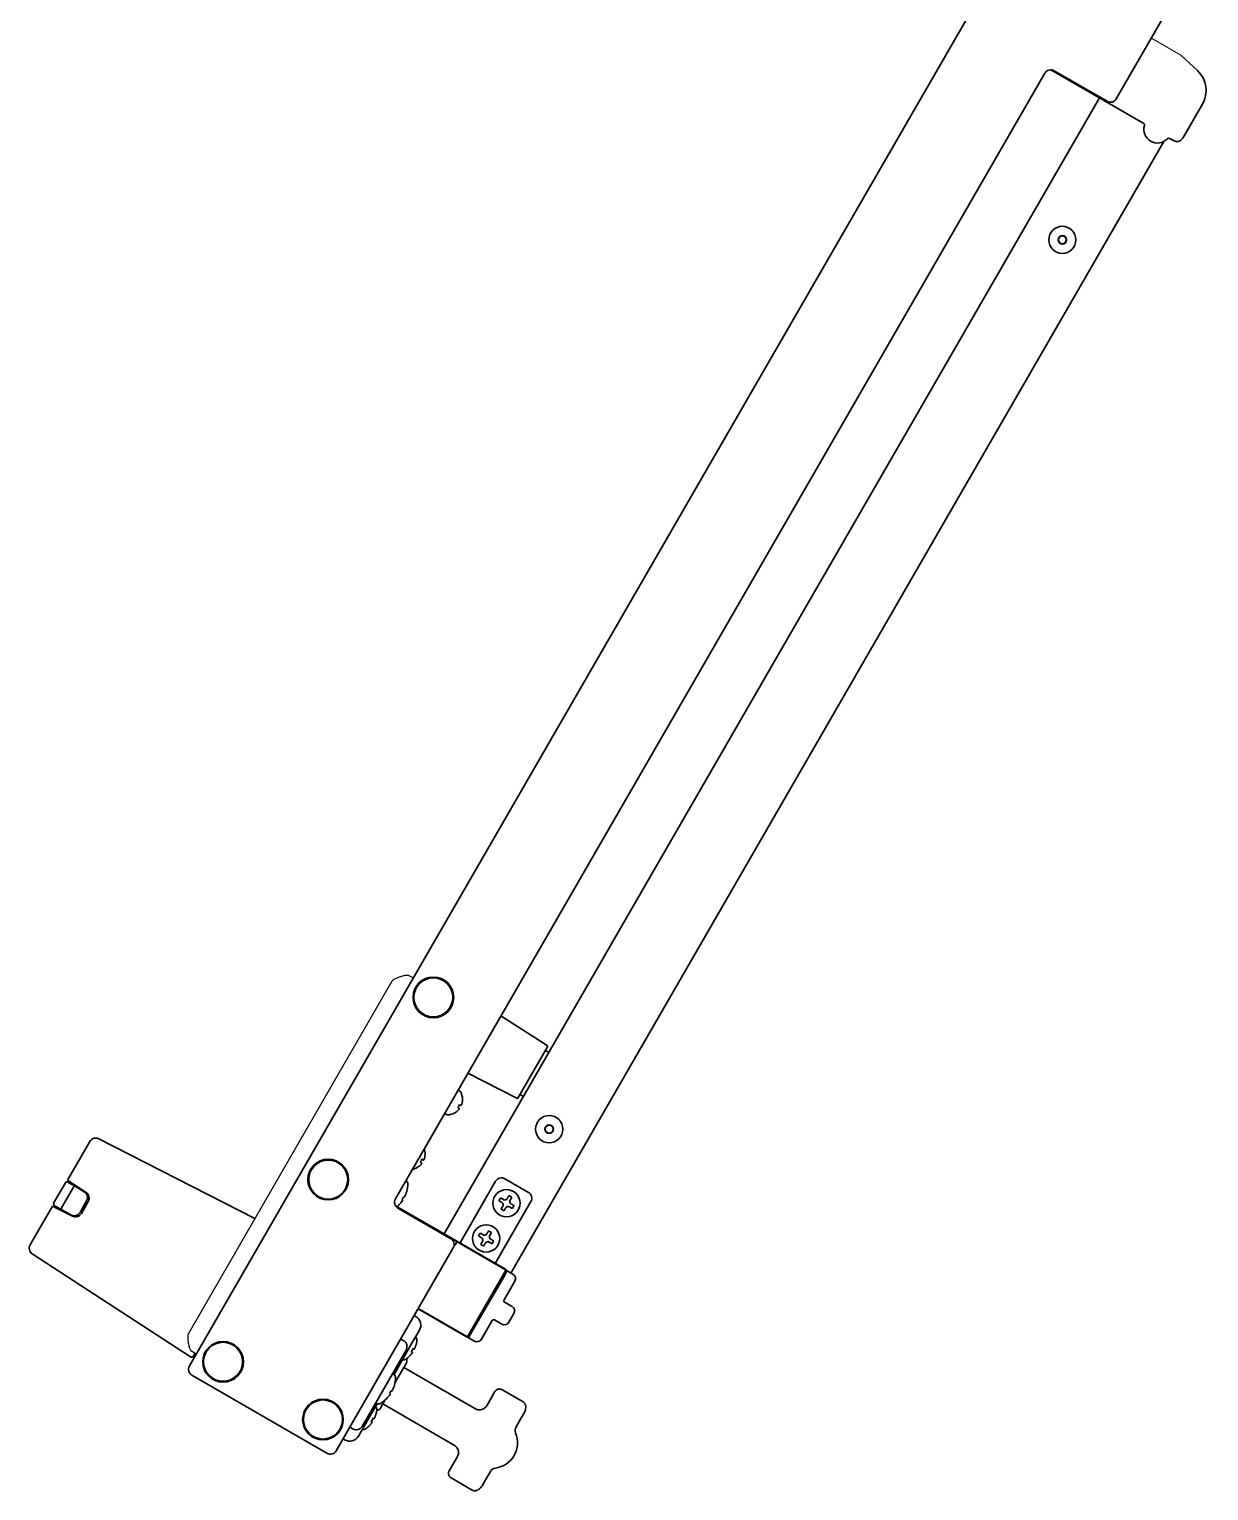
# Model space of a CAD drawing. Extents: x 6569 to 10251, y -294 to 3435.
# Drawn here: x 8232.2 to 8580, y -293.8 to 136.9 of the extents above; entities that cross this region are included whole.
import ezdxf

# ---------------------------------------------------------------- set-up
doc = ezdxf.new("R2010")
doc.units = 0
doc.header["$LTSCALE"] = 5
doc.layers.get('0').update_dxf_attribs({"linetype": 'CONTINUOUS', "lineweight": 0})
doc.layers.add('1', color=7, linetype='CONTINUOUS', true_color=0xffffff)
doc.layers.add('GEOM', color=7, linetype='CONTINUOUS')

msp = doc.modelspace()

# ---------------------------------------------------------------- linework, layer by layer
msp.add_line((8571.72, 129.28), (8563.06, 134.28))
at = {"layer": '1', "color": 7, "linetype": 'Continuous', "lineweight": 35}
for p, q in [((8535.56, 186.65), (8279.41, -257.01)), ((8571, 148.03), (8552.71, 116.36)), ((8571.72, 129.28), (8576.64, 124.7)), ((8531.66, 123.89), (8340.16, -207.79)), ((8533.43, 124.89), (8560.78, 109.1)), ((8549.98, 115.63), (8534.39, 124.63)), ((8547.76, 116.62), (8354.52, -218.1)), ((8578.11, 114.84), (8572.29, 104.77)), ((8374.19, -229.66), (8566.72, 103.82)), ((8568.38, 104.72), (8569.56, 104.04)), ((8384.89, -162.64), (8371.28, -153.89)), ((8376.26, -178.08), (8384.97, -162.98)), ((8385.39, -164.62), (8384.37, -164.03)), ((8361.54, -170.76), (8375.92, -178.17)), ((8359.18, -176.05), (8359.01, -175.95)), ((8359.93, -178.44), (8359.96, -178.46)), ((8376.87, -177.02), (8377.89, -177.61)), ((8355.01, -182.88), (8355.18, -182.98)), ((8357.66, -182.45), (8357.63, -182.43)), ((8247.38, -195.5), (8250.05, -190.87)), ((8298.74, -213.55), (8252.69, -190.09)), ((8243.44, -202.32), (8247.38, -195.5)), ((8348.88, -194.58), (8348.91, -194.6)), ((8243.44, -202.32), (8245.22, -203.47)), ((8346.61, -198.58), (8346.58, -198.57)), ((8379.36, -205.89), (8372.43, -201.89)), ((8242.85, -203.04), (8239.39, -209.03)), ((8241.75, -210.44), (8245.25, -204.38)), ((8244.72, -203.52), (8243.52, -202.86)), ((8245.7, -204.06), (8244.72, -203.52)), ((8245.22, -203.47), (8248.95, -205.89)), ((8245.7, -204.06), (8245.72, -204.07)), ((8245.76, -204.1), (8245.72, -204.07)), ((8245.79, -204.11), (8245.81, -204.12)), ((8248.41, -205.69), (8245.81, -204.12)), ((8343.49, -205.62), (8343.5, -205.62)), ((8369.7, -202.62), (8359.2, -220.8)), ((8235.12, -216.72), (8239.06, -209.91)), ((8239.06, -209.91), (8244.91, -212.89)), ((8240.74, -210.41), (8239.57, -209.71)), ((8241.7, -210.99), (8240.74, -210.41)), ((8241.72, -211), (8241.7, -210.99)), ((8241.72, -211), (8241.76, -211.03)), ((8241.81, -211.05), (8241.79, -211.04)), ((8247.16, -211.77), (8249.11, -208.4)), ((8247.55, -212.1), (8249.59, -208.57)), ((8340.18, -209.82), (8372.63, -228.56)), ((8372.57, -228.67), (8340.35, -210.07)), ((8356.48, -219.53), (8340.89, -210.53)), ((8341.19, -209.6), (8341.2, -209.6)), ((8369.59, -226.8), (8380.09, -208.62)), ((8371.75, -211.07), (8371.31, -210.82)), ((8373.61, -206.84), (8374.05, -207.09)), ((8374.05, -207.09), (8374.48, -207.34)), ((8241.81, -211.05), (8244.46, -212.52)), ((8372.18, -211.32), (8371.75, -211.07)), ((8232.45, -221.36), (8235.12, -216.72)), ((8367.61, -217.23), (8368.05, -217.48)), ((8368.05, -217.48), (8368.48, -217.73)), ((8322.71, -282.01), (8357.21, -222.26)), ((8358.13, -220.67), (8357.75, -221.33)), ((8358.14, -220.66), (8358.13, -220.67)), ((8365.75, -221.47), (8365.31, -221.22)), ((8366.18, -221.72), (8365.75, -221.47)), ((8233.09, -224.03), (8279.77, -254.35)), ((8361.53, -248.28), (8372.66, -229.01)), ((8372.27, -230.44), (8362.53, -247.31)), ((8372.81, -229.24), (8370.56, -233.14)), ((8375.37, -232.07), (8372.18, -237.59)), ((8372.27, -230.44), (8373.02, -229.14)), ((8373.09, -229.02), (8373.02, -229.14)), ((8373.09, -229.02), (8374.82, -230.02)), ((8361.13, -248.48), (8346.84, -240.23)), ((8346.9, -240.12), (8361.19, -248.37)), ((8374.53, -239.53), (8372.36, -238.28)), ((8345.71, -242.18), (8346.18, -242.45)), ((8364.27, -244.04), (8361.81, -248.29)), ((8368.68, -243.66), (8365.49, -249.18)), ((8369.36, -243.47), (8371.53, -244.72)), ((8373.58, -244.17), (8375.08, -241.58)), ((8341.71, -249.1), (8342.6, -249.64)), ((8347.24, -246.53), (8344.74, -250.86)), ((8361.81, -248.5), (8361.71, -248.67)), ((8361.78, -248.6), (8361.71, -248.73)), ((8361.71, -248.67), (8361.74, -248.68)), ((8361.71, -248.73), (8363.44, -249.73)), ((8361.78, -248.6), (8362.53, -247.31)), ((8361.81, -248.5), (8362.56, -247.2)), ((8362.46, -247.17), (8362.55, -247.22)), ((8281.06, -253.36), (8280.56, -254.23)), ((8343.3, -252.35), (8330.32, -274.84)), ((8344.74, -250.86), (8339.74, -259.53)), ((8346.37, -250.24), (8346.38, -250.25)), ((8343.35, -256.28), (8340.03, -262.02)), ((8363.78, -269.69), (8342.65, -257.49)), ((8343.88, -254.58), (8343.87, -254.57)), ((8280.15, -259.74), (8319.98, -282.74)), ((8339.57, -259.41), (8339.31, -259.26)), ((8339.86, -262.7), (8339.87, -262.7)), ((8337.56, -266.68), (8337.57, -266.69)), ((8369.5, -264.57), (8367.09, -268.75)), ((8377.82, -267.64), (8371.55, -264.02)), ((8334.75, -268.16), (8331.75, -273.37)), ((8334.31, -267.92), (8334.57, -268.07)), ((8334.52, -270.75), (8334.54, -270.76)), ((8337.06, -267.17), (8335.74, -269.45)), ((8336.45, -268.23), (8357.77, -280.54)), ((8378.17, -270.77), (8377.17, -272.5)), ((8378.57, -269.27), (8378.57, -268.94)), ((8327.62, -275.59), (8326.71, -275.08)), ((8331.75, -273.37), (8329.25, -277.69)), ((8332.04, -275.09), (8332.02, -275.08)), ((8375.72, -275.01), (8377.17, -272.5)), ((8325.19, -278.81), (8324.71, -278.55)), ((8358.42, -283.77), (8356, -287.95)), ((8366.7, -290.62), (8368.15, -288.12)), ((8362.82, -293.62), (8356.55, -290)), ((8365.7, -292.36), (8366.7, -290.62)), ((8364.32, -293.62), (8364.6, -293.45))]:
    msp.add_line(p, q, dxfattribs=at)
for centre, radius in [((8536.8, 74.8), 4), ((8536.8, 74.8), 1.25), ((8536.8, 74.8), 1.15), ((8351.34, -148.43), 6), ((8351.34, -148.43), 5.75), ((8385.5, -187.26), 4), ((8385.5, -187.26), 1.25), ((8385.5, -187.26), 1.15), ((8320.34, -202.12), 6), ((8320.34, -202.12), 5.75), ((8372.9, -209.08), 4), ((8366.9, -219.47), 4), ((8289.34, -255.82), 6), ((8289.34, -255.82), 5.75), ((8318.79, -272.82), 6), ((8318.79, -272.82), 5.75)]:
    msp.add_circle(centre, radius, dxfattribs=at)
for centre, radius, start, end in [((8533.39, 122.89), 2, 60, 150), ((8550.98, 117.36), 2, 240, 330), ((8564.83, 107.34), 4, 162.8113, 317.1887), ((8384.76, -162.85), 0.25, 330, 57.5), ((8358.81, -176.3), 0.4, 60, 150), ((8358.98, -176.4), 0.4, 29.6988, 60), ((8355.16, -178.58), 4.8, 1.3727, 29.6988), ((8376.04, -177.95), 0.25, 242.5, 330), ((8355.21, -182.53), 0.4, 150, 240), ((8355.38, -182.63), 0.4, 240, 270.3012), ((8355.36, -178.23), 4.8, 270.3012, 298.6273), ((8251.78, -191.87), 2, 63, 150), ((8344.11, -194.71), 4.8, 1.3727, 19.4581), ((8342.57, -203.41), 1.25, 358.6021, 55.1381), ((8344.31, -194.37), 4.8, 280.5419, 298.6273), ((8371.43, -203.62), 2, 60, 150), ((8243.28, -203.29), 0.5, 61, 150), ((8247.38, -207.4), 2, 330, 59), ((8247.86, -207.57), 2, 330, 57), ((8334.74, -203.22), 9.08, 344.6676, 358.6021), ((8378.36, -207.62), 2, 330, 60), ((8239.83, -209.28), 0.5, 150, 239), ((8341.89, -208.79), 2, 150, 240), ((8334.74, -203.22), 9.08, 310.7144, 315.3324), ((8334.74, -203.22), 8.79, 327.391, 332.609), ((8245.43, -210.77), 2, 241, 330), ((8245.82, -211.1), 2, 243, 330), ((8355.48, -221.26), 2, 330, 60), ((8234.18, -222.36), 2, 150, 237), ((8344.64, -245.03), 3, 330, 59.25), ((8341.57, -251.35), 2, 330, 59), ((8344.98, -249.44), 1.5, 354.7199, 40.3661), ((8339.5, -248.93), 7, 349.1821, 354.7199), ((8338.91, -248.82), 7.18, 326.0067, 333.9933), ((8281.15, -258.01), 2, 150, 240), ((8280.04, -253.93), 0.5, 237, 245.2976), ((8280.13, -253.98), 0.5, 237, 330), ((8342.48, -253.77), 1.5, 259.6339, 305.2801), ((8339.3, -249.28), 7, 305.2801, 310.8179), ((8342.05, -255.53), 1.5, 330, 23.1881), ((8338.94, -260.49), 1.25, 358.6021, 60), ((8331.11, -260.3), 9.08, 344.6676, 358.6021), ((8331.11, -260.3), 9.08, 301.3979, 315.3324), ((8331.11, -260.3), 8.79, 327.391, 332.609), ((8333.14, -269.95), 1.5, 354.7199, 40.3661), ((8327.66, -269.45), 7, 349.1821, 354.7199), ((8335.19, -266.99), 1.25, 240, 301.3979), ((8334.44, -268.7), 1.5, 276.8119, 330), ((8375.57, -269.27), 3, 330, 359.2313), ((8328.59, -273.84), 2, 241, 330), ((8330.64, -274.28), 1.5, 259.6339, 305.2801), ((8327.46, -269.79), 7, 305.2801, 310.8179), ((8327.07, -269.34), 7.18, 326.0067, 333.9933), ((8377.45, -276.01), 2, 150, 202.8154), ((8326.65, -276.19), 3, 240.75, 330), ((8368.69, -279.69), 7.5, 277.1846, 22.8154), ((8320.98, -281.01), 2, 240, 330), ((8369.88, -289.12), 2, 97.1846, 150), ((8363.1, -290.86), 3, 300.6698, 330)]:
    msp.add_arc(centre, radius, start, end, dxfattribs=at)
for centre, major_axis, ratio, start_param, end_param in [((8571.18, 118.84), (7.73, 2.07), 0.999924, -0.78536, 0.558565), ((8560.53, 108.67), (-0.478, 0.148), 0.99996, 3.141601, 4.488806), ((8568.13, 104.28), (0.34, 0.367), 0.99996, 0.223593, 1.570257), ((8568.13, 104.29), (-0.367, 0.34), 0.99996, -1.347205, 0), ((8570.56, 105.77), (-0.52, 1.93), 0.999924, 2.356233, 3.926953), ((8334.78, -203.15), (-7.85, 4.53), 0.993151, 3.199666, 3.391172), ((8334.7, -203.29), (-7.85, 4.53), 0.993151, 2.892014, 3.083519), ((8334.41, -203.79), (-7.85, 4.53), 0.116841, 3.199666, 3.391172), ((8335.07, -202.65), (-7.85, 4.53), 0.116841, 2.892014, 3.083519), ((8372.44, -228.88), (0.242, 0.065), 0.999695, -0.785246, 0.785246), ((8372.38, -228.99), (0.483, 0.129), 0.999924, -0.78536, 0.78536), ((8374.07, -231.32), (1.45, 0.39), 0.999848, -0.785303, 0.785303), ((8372.61, -237.84), (0.483, 0.129), 0.999848, 2.35629, 3.926896), ((8373.78, -240.83), (1.45, 0.39), 0.999848, -0.785303, 0.785303), ((8369.11, -243.91), (-0.129, 0.483), 0.999848, -0.785303, 0.785303), ((8372.28, -243.42), (-0.39, 1.45), 0.999848, 2.35629, 3.926896), ((8361.38, -248.04), (-0.129, 0.483), 0.999924, 2.356233, 3.926953), ((8361.32, -248.15), (-0.065, 0.242), 0.999695, 2.356347, 3.926839), ((8364.19, -248.43), (-0.39, 1.45), 0.999848, 2.35629, 3.926896), ((8331.15, -260.24), (-7.85, 4.53), 0.993151, 3.199666, 3.391172), ((8331.07, -260.37), (-7.85, 4.53), 0.993151, 2.892014, 3.083519), ((8330.78, -260.88), (-7.85, 4.53), 0.116841, 3.199666, 3.391172), ((8331.44, -259.73), (-7.85, 4.53), 0.116841, 2.892014, 3.083519)]:
    msp.add_ellipse(centre, major_axis=major_axis, ratio=ratio, start_param=start_param, end_param=end_param, dxfattribs=at)
for points, knots in [([(8560.78, 109.1), (8560.81, 109.09), (8560.85, 109.06), (8560.89, 109.02), (8560.93, 108.98), (8560.94, 108.95), (8560.97, 108.91), (8560.99, 108.88), (8561.01, 108.83), (8561.01, 108.8), (8561.03, 108.75), (8561.03, 108.72), (8561.03, 108.66), (8561.03, 108.63), (8561.02, 108.59), (8561.02, 108.58), (8561.02, 108.55), (8561.01, 108.54), (8561.01, 108.52)], [0, 0, 0, 0, 0.125, 0.25, 0.25, 0.375, 0.375, 0.5, 0.5, 0.625, 0.625, 0.75, 0.75, 0.875, 0.875, 0.9375, 0.9375, 1, 1, 1, 1]), ([(8359.03, -180), (8359.14, -180.07), (8359.23, -180.12), (8359.35, -180.19), (8359.39, -180.21), (8359.45, -180.25), (8359.48, -180.26), (8359.51, -180.28)], [0, 0, 0, 0, 0.5, 0.5, 0.75, 0.75, 1, 1, 1, 1]), ([(8357.63, -182.43), (8357.84, -182.32), (8358.04, -182.19), (8358.32, -181.97), (8358.41, -181.9), (8358.59, -181.74), (8358.67, -181.66), (8358.76, -181.58)], [0, 0, 0, 0, 0.5, 0.5, 0.75, 0.75, 1, 1, 1, 1]), ([(8346.58, -198.57), (8346.79, -198.45), (8346.99, -198.32), (8347.27, -198.11), (8347.36, -198.04), (8347.54, -197.88), (8347.62, -197.8), (8347.71, -197.72)], [0, 0, 0, 0, 0.5, 0.5, 0.75, 0.75, 1, 1, 1, 1]), ([(8347.98, -196.14), (8348.09, -196.2), (8348.18, -196.26), (8348.3, -196.33), (8348.34, -196.35), (8348.4, -196.38), (8348.43, -196.4), (8348.46, -196.42)], [0, 0, 0, 0, 0.5, 0.5, 0.75, 0.75, 1, 1, 1, 1]), ([(8245.7, -204.06), (8245.69, -204.06), (8245.68, -204.05), (8245.66, -204.04), (8245.66, -204.04), (8245.64, -204.04), (8245.64, -204.03), (8245.63, -204.03), (8245.62, -204.03), (8245.6, -204.03), (8245.59, -204.03), (8245.57, -204.04), (8245.55, -204.04), (8245.53, -204.06), (8245.52, -204.07), (8245.5, -204.08), (8245.49, -204.09), (8245.47, -204.11), (8245.45, -204.13), (8245.42, -204.16), (8245.41, -204.18), (8245.39, -204.2), (8245.38, -204.22), (8245.36, -204.25), (8245.34, -204.27), (8245.33, -204.29), (8245.29, -204.33), (8245.27, -204.35), (8245.25, -204.38)], [0, 0, 0, 0, 0.0625, 0.0625, 0.09375, 0.09375, 0.125, 0.125, 0.1875, 0.1875, 0.25, 0.25, 0.375, 0.375, 0.4375, 0.4375, 0.5, 0.5, 0.625, 0.625, 0.6875, 0.6875, 0.75, 0.8125, 0.8125, 0.875, 0.875, 1, 1, 1, 1]), ([(8245.79, -204.11), (8245.78, -204.11), (8245.76, -204.1), (8245.75, -204.09), (8245.74, -204.09), (8245.73, -204.09), (8245.73, -204.08), (8245.72, -204.08), (8245.71, -204.08), (8245.7, -204.08)], [0, 0, 0, 0, 0.381098, 0.381098, 0.571646, 0.571646, 0.762195, 0.762195, 1, 1, 1, 1]), ([(8241.7, -210.99), (8241.69, -210.98), (8241.68, -210.98), (8241.66, -210.97), (8241.66, -210.96), (8241.65, -210.96), (8241.65, -210.95), (8241.64, -210.94), (8241.63, -210.93), (8241.62, -210.92), (8241.62, -210.91), (8241.61, -210.89), (8241.61, -210.87), (8241.61, -210.84), (8241.61, -210.83), (8241.62, -210.81), (8241.62, -210.8), (8241.63, -210.76), (8241.64, -210.74), (8241.65, -210.7), (8241.66, -210.69), (8241.67, -210.66), (8241.68, -210.63), (8241.69, -210.6), (8241.7, -210.57), (8241.71, -210.55), (8241.72, -210.52), (8241.73, -210.51), (8241.74, -210.48), (8241.75, -210.46), (8241.75, -210.44)], [0, 0, 0, 0, 0.0625, 0.0625, 0.09375, 0.09375, 0.125, 0.125, 0.1875, 0.1875, 0.25, 0.25, 0.375, 0.375, 0.4375, 0.4375, 0.5, 0.5, 0.625, 0.625, 0.6875, 0.6875, 0.75, 0.8125, 0.8125, 0.875, 0.875, 0.9375, 0.9375, 1, 1, 1, 1]), ([(8371.15, -207.5), (8371.33, -207.6), (8371.51, -207.71), (8371.79, -207.87), (8371.89, -207.92), (8372.08, -208.03), (8372.18, -208.09), (8372.28, -208.15)], [0, 0, 0, 0, 0.5, 0.5, 0.75, 0.75, 1, 1, 1, 1]), ([(8371.31, -210.82), (8371.41, -210.65), (8371.52, -210.47), (8371.68, -210.19), (8371.74, -210.09), (8371.85, -209.9), (8371.9, -209.8), (8371.96, -209.7)], [0, 0, 0, 0, 0.5, 0.5, 0.75, 0.75, 1, 1, 1, 1]), ([(8374.64, -210.67), (8374.46, -210.56), (8374.28, -210.46), (8374, -210.3), (8373.9, -210.24), (8373.71, -210.13), (8373.61, -210.07), (8373.51, -210.02)], [0, 0, 0, 0, 0.5, 0.5, 0.75, 0.75, 1, 1, 1, 1]), ([(8374.48, -207.34), (8374.38, -207.52), (8374.27, -207.7), (8374.11, -207.98), (8374.05, -208.07), (8373.94, -208.27), (8373.89, -208.37), (8373.83, -208.47)], [0, 0, 0, 0, 0.5, 0.5, 0.75, 0.75, 1, 1, 1, 1]), ([(8365.15, -217.89), (8365.33, -217.99), (8365.51, -218.1), (8365.79, -218.26), (8365.89, -218.32), (8366.08, -218.43), (8366.18, -218.48), (8366.28, -218.54)], [0, 0, 0, 0, 0.5, 0.5, 0.75, 0.75, 1, 1, 1, 1]), ([(8368.48, -217.73), (8368.38, -217.91), (8368.27, -218.09), (8368.11, -218.37), (8368.05, -218.47), (8367.94, -218.66), (8367.89, -218.76), (8367.83, -218.86)], [0, 0, 0, 0, 0.5, 0.5, 0.75, 0.75, 1, 1, 1, 1]), ([(8357.75, -221.33), (8357.73, -221.37), (8357.67, -221.45), (8357.55, -221.59), (8357.45, -221.68), (8357.39, -221.74), (8357.39, -221.74)], [0, 0, 0, 0, 0.32263, 0.645259, 0.967889, 1, 1, 1, 1]), ([(8365.31, -221.22), (8365.41, -221.04), (8365.52, -220.86), (8365.68, -220.58), (8365.74, -220.48), (8365.85, -220.29), (8365.9, -220.19), (8365.96, -220.09)], [0, 0, 0, 0, 0.5, 0.5, 0.75, 0.75, 1, 1, 1, 1]), ([(8368.64, -221.06), (8368.46, -220.96), (8368.28, -220.85), (8368, -220.69), (8367.9, -220.63), (8367.71, -220.52), (8367.61, -220.47), (8367.51, -220.41)], [0, 0, 0, 0, 0.5, 0.5, 0.75, 0.75, 1, 1, 1, 1]), ([(8369.5, -264.57), (8369.51, -264.56), (8369.52, -264.55), (8369.53, -264.53), (8369.53, -264.53), (8369.54, -264.52), (8369.55, -264.49), (8369.57, -264.47), (8369.61, -264.41), (8369.67, -264.33), (8369.74, -264.26), (8369.8, -264.21), (8369.81, -264.19), (8369.85, -264.16), (8369.87, -264.15), (8369.97, -264.07), (8370.05, -264.02), (8370.18, -263.95), (8370.23, -263.93), (8370.3, -263.91), (8370.32, -263.9), (8370.37, -263.89), (8370.39, -263.88), (8370.51, -263.85), (8370.61, -263.83), (8370.73, -263.82), (8370.75, -263.82), (8370.8, -263.82), (8370.83, -263.82), (8370.9, -263.82), (8370.95, -263.83), (8371.1, -263.85), (8371.19, -263.87), (8371.31, -263.91), (8371.33, -263.92), (8371.38, -263.93), (8371.4, -263.94), (8371.47, -263.97), (8371.51, -264), (8371.55, -264.02)], [0, 0, 0, 0, 0.015625, 0.015625, 0.023438, 0.023438, 0.03125, 0.0625, 0.0625, 0.125, 0.1875, 0.1875, 0.21875, 0.21875, 0.25, 0.25, 0.375, 0.375, 0.4375, 0.4375, 0.46875, 0.46875, 0.5, 0.5, 0.625, 0.625, 0.65625, 0.65625, 0.6875, 0.6875, 0.75, 0.75, 0.875, 0.875, 0.90625, 0.90625, 0.9375, 0.9375, 1, 1, 1, 1]), ([(8367.08, -268.75), (8367, -268.89), (8366.77, -269.22), (8366.28, -269.63), (8365.63, -269.91), (8364.96, -270.01), (8364.36, -269.93), (8363.95, -269.79), (8363.76, -269.68), (8363.72, -269.65)], [0, 0, 0, 0, 0.129366, 0.308672, 0.492249, 0.671511, 0.826458, 0.963578, 1, 1, 1, 1]), ([(8378.57, -268.94), (8378.57, -268.93), (8378.57, -268.92), (8378.57, -268.91), (8378.57, -268.9), (8378.57, -268.89), (8378.57, -268.87), (8378.56, -268.82), (8378.56, -268.77), (8378.55, -268.68), (8378.53, -268.61), (8378.51, -268.52), (8378.49, -268.47), (8378.48, -268.43), (8378.47, -268.39), (8378.46, -268.38), (8378.43, -268.3), (8378.37, -268.19), (8378.3, -268.08), (8378.25, -268.01), (8378.24, -268), (8378.22, -267.97), (8378.21, -267.96), (8378.17, -267.92), (8378.15, -267.9), (8378.08, -267.83), (8378.03, -267.79), (8377.93, -267.71), (8377.88, -267.67), (8377.82, -267.64)], [0, 0, 0, 0, 0.015625, 0.023438, 0.023438, 0.03125, 0.03125, 0.0625, 0.125, 0.125, 0.25, 0.25, 0.3125, 0.34375, 0.34375, 0.375, 0.375, 0.5, 0.625, 0.625, 0.65625, 0.65625, 0.6875, 0.6875, 0.75, 0.75, 0.875, 0.875, 1, 1, 1, 1]), ([(8357.51, -280.4), (8357.69, -280.5), (8358.01, -280.74), (8358.41, -281.25), (8358.68, -281.88), (8358.77, -282.58), (8358.67, -283.23), (8358.51, -283.61), (8358.41, -283.77)], [0, 0, 0, 0, 0.152028, 0.316503, 0.495732, 0.679195, 0.858089, 1, 1, 1, 1]), ([(8356, -287.95), (8356, -287.96), (8355.99, -287.97), (8355.98, -287.99), (8355.98, -288), (8355.98, -288.01), (8355.96, -288.03), (8355.95, -288.06), (8355.92, -288.13), (8355.88, -288.22), (8355.85, -288.31), (8355.84, -288.39), (8355.83, -288.41), (8355.82, -288.46), (8355.82, -288.48), (8355.8, -288.61), (8355.8, -288.7), (8355.81, -288.85), (8355.82, -288.9), (8355.83, -288.97), (8355.83, -289), (8355.84, -289.04), (8355.85, -289.07), (8355.88, -289.19), (8355.91, -289.28), (8355.97, -289.39), (8355.98, -289.41), (8356, -289.45), (8356.02, -289.47), (8356.06, -289.54), (8356.08, -289.58), (8356.17, -289.69), (8356.24, -289.76), (8356.33, -289.85), (8356.35, -289.86), (8356.39, -289.89), (8356.41, -289.91), (8356.47, -289.95), (8356.51, -289.98), (8356.55, -290)], [0, 0, 0, 0, 0.015625, 0.015625, 0.023437, 0.023437, 0.03125, 0.0625, 0.0625, 0.125, 0.1875, 0.1875, 0.21875, 0.21875, 0.25, 0.25, 0.375, 0.375, 0.4375, 0.4375, 0.46875, 0.46875, 0.5, 0.5, 0.625, 0.625, 0.65625, 0.65625, 0.6875, 0.6875, 0.75, 0.75, 0.875, 0.875, 0.90625, 0.90625, 0.9375, 0.9375, 1, 1, 1, 1]), ([(8364.32, -293.62), (8364.31, -293.62), (8364.3, -293.63), (8364.29, -293.64), (8364.28, -293.64), (8364.28, -293.64), (8364.26, -293.65), (8364.22, -293.67), (8364.17, -293.69), (8364.08, -293.73), (8364.02, -293.75), (8363.93, -293.78), (8363.88, -293.79), (8363.83, -293.8), (8363.8, -293.8), (8363.78, -293.81), (8363.7, -293.82), (8363.57, -293.82), (8363.44, -293.82), (8363.36, -293.81), (8363.34, -293.8), (8363.31, -293.8), (8363.29, -293.79), (8363.24, -293.79), (8363.21, -293.78), (8363.12, -293.75), (8363.05, -293.73), (8362.93, -293.68), (8362.88, -293.65), (8362.82, -293.62)], [0, 0, 0, 0, 0.015625, 0.023438, 0.023438, 0.03125, 0.03125, 0.0625, 0.125, 0.125, 0.25, 0.25, 0.3125, 0.34375, 0.34375, 0.375, 0.375, 0.5, 0.625, 0.625, 0.65625, 0.65625, 0.6875, 0.6875, 0.75, 0.75, 0.875, 0.875, 1, 1, 1, 1])]:
    msp.add_open_spline(points, degree=3, knots=knots, dxfattribs=at)
for points in [[(8358.53, -180.87), (8358.63, -180.74), (8358.82, -180.46), (8358.97, -180.16), (8359.03, -180)], [(8359.01, -181.15), (8358.99, -181.14), (8358.97, -181.12), (8358.93, -181.1), (8358.88, -181.07), (8358.82, -181.04), (8358.77, -181.01), (8358.7, -180.97), (8358.63, -180.93), (8358.56, -180.89), (8358.53, -180.87)], [(8359.51, -180.28), (8359.52, -180.26), (8359.55, -180.22), (8359.59, -180.16), (8359.63, -180.09), (8359.67, -180.03), (8359.7, -179.97), (8359.73, -179.91), (8359.75, -179.87), (8359.76, -179.85)], [(8359.76, -179.85), (8359.77, -179.79), (8359.8, -179.68), (8359.84, -179.52), (8359.87, -179.35), (8359.89, -179.19), (8359.91, -179.02), (8359.92, -178.85), (8359.93, -178.66), (8359.93, -178.52), (8359.93, -178.44)], [(8358.76, -181.58), (8358.77, -181.56), (8358.8, -181.52), (8358.84, -181.46), (8358.88, -181.4), (8358.91, -181.34), (8358.95, -181.28), (8358.98, -181.21), (8359, -181.17), (8359.01, -181.15)], [(8347.48, -197.01), (8347.58, -196.87), (8347.77, -196.6), (8347.92, -196.3), (8347.98, -196.14)], [(8347.96, -197.28), (8347.95, -197.28), (8347.92, -197.26), (8347.88, -197.24), (8347.83, -197.21), (8347.77, -197.18), (8347.72, -197.14), (8347.65, -197.11), (8347.58, -197.06), (8347.51, -197.03), (8347.48, -197.01)], [(8347.71, -197.72), (8347.72, -197.7), (8347.75, -197.66), (8347.79, -197.6), (8347.83, -197.54), (8347.86, -197.48), (8347.9, -197.41), (8347.93, -197.35), (8347.95, -197.3), (8347.96, -197.28)], [(8348.46, -196.42), (8348.47, -196.4), (8348.5, -196.35), (8348.55, -196.29), (8348.58, -196.23), (8348.62, -196.17), (8348.65, -196.11), (8348.68, -196.05), (8348.7, -196), (8348.71, -195.98)], [(8348.71, -195.98), (8348.72, -195.93), (8348.75, -195.82), (8348.79, -195.66), (8348.82, -195.49), (8348.84, -195.32), (8348.86, -195.16), (8348.88, -194.99), (8348.88, -194.8), (8348.88, -194.66), (8348.88, -194.58)], [(8370.65, -208.37), (8370.74, -208.22), (8370.9, -207.93), (8371.07, -207.64), (8371.15, -207.5)], [(8371.78, -209.02), (8371.73, -208.99), (8371.64, -208.93), (8371.5, -208.85), (8371.36, -208.77), (8371.23, -208.7), (8371.1, -208.62), (8370.96, -208.54), (8370.82, -208.46), (8370.71, -208.4), (8370.65, -208.37)], [(8371.96, -209.7), (8371.95, -209.67), (8371.94, -209.6), (8371.91, -209.5), (8371.88, -209.41), (8371.86, -209.31), (8371.83, -209.21), (8371.81, -209.11), (8371.79, -209.05), (8371.78, -209.02)], [(8372.83, -210.2), (8372.8, -210.25), (8372.75, -210.34), (8372.67, -210.48), (8372.59, -210.62), (8372.51, -210.75), (8372.43, -210.88), (8372.36, -211.02), (8372.27, -211.16), (8372.21, -211.27), (8372.18, -211.32)], [(8372.28, -208.15), (8372.32, -208.14), (8372.38, -208.12), (8372.49, -208.09), (8372.58, -208.07), (8372.68, -208.04), (8372.77, -208.02), (8372.87, -207.99), (8372.93, -207.97), (8372.96, -207.97)], [(8373.51, -210.02), (8373.48, -210.02), (8373.41, -210.04), (8373.31, -210.07), (8373.21, -210.1), (8373.11, -210.12), (8373.02, -210.15), (8372.92, -210.17), (8372.86, -210.19), (8372.83, -210.2)], [(8372.96, -207.97), (8372.99, -207.92), (8373.04, -207.83), (8373.12, -207.69), (8373.2, -207.55), (8373.28, -207.41), (8373.36, -207.28), (8373.44, -207.15), (8373.52, -207), (8373.58, -206.9), (8373.61, -206.84)], [(8373.83, -208.47), (8373.84, -208.5), (8373.85, -208.56), (8373.88, -208.66), (8373.91, -208.76), (8373.93, -208.86), (8373.96, -208.95), (8373.99, -209.05), (8374, -209.12), (8374.01, -209.15)], [(8374.01, -209.15), (8374.06, -209.18), (8374.15, -209.23), (8374.29, -209.31), (8374.43, -209.39), (8374.56, -209.47), (8374.7, -209.54), (8374.83, -209.62), (8374.98, -209.71), (8375.08, -209.77), (8375.14, -209.8)], [(8375.14, -209.8), (8375.05, -209.94), (8374.89, -210.23), (8374.72, -210.52), (8374.64, -210.67)], [(8364.65, -218.76), (8364.74, -218.61), (8364.9, -218.32), (8365.07, -218.04), (8365.15, -217.89)], [(8365.78, -219.41), (8365.73, -219.38), (8365.64, -219.33), (8365.5, -219.25), (8365.36, -219.17), (8365.23, -219.09), (8365.1, -219.01), (8364.96, -218.93), (8364.82, -218.85), (8364.71, -218.79), (8364.65, -218.76)], [(8365.96, -220.09), (8365.95, -220.06), (8365.94, -219.99), (8365.91, -219.9), (8365.88, -219.8), (8365.86, -219.7), (8365.83, -219.6), (8365.81, -219.51), (8365.79, -219.44), (8365.78, -219.41)], [(8366.28, -218.54), (8366.32, -218.53), (8366.38, -218.51), (8366.49, -218.49), (8366.58, -218.46), (8366.68, -218.43), (8366.77, -218.41), (8366.87, -218.38), (8366.93, -218.37), (8366.96, -218.36)], [(8366.96, -218.36), (8366.99, -218.31), (8367.04, -218.22), (8367.12, -218.08), (8367.2, -217.94), (8367.28, -217.81), (8367.36, -217.67), (8367.44, -217.54), (8367.52, -217.39), (8367.58, -217.29), (8367.61, -217.23)], [(8367.83, -218.86), (8367.84, -218.89), (8367.85, -218.96), (8367.88, -219.05), (8367.91, -219.15), (8367.93, -219.25), (8367.96, -219.35), (8367.99, -219.44), (8368, -219.51), (8368.01, -219.54)], [(8368.01, -219.54), (8368.06, -219.57), (8368.15, -219.62), (8368.29, -219.7), (8368.43, -219.78), (8368.56, -219.86), (8368.7, -219.94), (8368.83, -220.01), (8368.98, -220.1), (8369.08, -220.16), (8369.14, -220.19)], [(8358.05, -220.31), (8358.08, -220.32), (8358.12, -220.36), (8358.16, -220.43), (8358.17, -220.51), (8358.17, -220.59), (8358.15, -220.64), (8358.14, -220.66)], [(8366.83, -220.59), (8366.8, -220.64), (8366.75, -220.73), (8366.67, -220.87), (8366.59, -221.01), (8366.51, -221.14), (8366.43, -221.27), (8366.36, -221.41), (8366.27, -221.55), (8366.21, -221.66), (8366.18, -221.72)], [(8367.51, -220.41), (8367.48, -220.42), (8367.41, -220.44), (8367.31, -220.46), (8367.21, -220.49), (8367.11, -220.51), (8367.02, -220.54), (8366.92, -220.57), (8366.86, -220.58), (8366.83, -220.59)], [(8369.14, -220.19), (8369.05, -220.34), (8368.89, -220.62), (8368.72, -220.91), (8368.64, -221.06)], [(8343.87, -254.57), (8343.91, -254.53), (8344.01, -254.44), (8344.15, -254.31), (8344.28, -254.18), (8344.42, -254.04), (8344.55, -253.89), (8344.67, -253.75), (8344.8, -253.6), (8344.88, -253.49), (8344.91, -253.44)], [(8345.08, -252.96), (8345.07, -252.95), (8345.06, -252.95), (8345.03, -252.93), (8345, -252.91), (8344.96, -252.89), (8344.92, -252.87), (8344.88, -252.84), (8344.83, -252.82), (8344.8, -252.8), (8344.78, -252.78)], [(8345.16, -253.01), (8345.16, -253), (8345.14, -253), (8345.12, -252.98), (8345.09, -252.96), (8345.05, -252.94), (8345.01, -252.92), (8344.97, -252.89), (8344.92, -252.87), (8344.88, -252.85), (8344.87, -252.83)], [(8344.91, -253.44), (8344.93, -253.42), (8344.95, -253.38), (8344.99, -253.32), (8345.03, -253.26), (8345.06, -253.2), (8345.1, -253.14), (8345.13, -253.07), (8345.15, -253.03), (8345.16, -253.01)], [(8345.28, -251.92), (8345.3, -251.93), (8345.33, -251.95), (8345.38, -251.98), (8345.42, -252), (8345.46, -252.03), (8345.5, -252.05), (8345.53, -252.06), (8345.56, -252.08), (8345.57, -252.09), (8345.58, -252.09)], [(8345.37, -251.97), (8345.38, -251.98), (8345.42, -252), (8345.47, -252.03), (8345.51, -252.05), (8345.55, -252.08), (8345.59, -252.1), (8345.62, -252.11), (8345.64, -252.13), (8345.66, -252.14), (8345.66, -252.14)], [(8345.66, -252.14), (8345.68, -252.12), (8345.71, -252.08), (8345.75, -252.01), (8345.78, -251.95), (8345.82, -251.89), (8345.85, -251.83), (8345.88, -251.77), (8345.9, -251.73), (8345.91, -251.71)], [(8345.91, -251.71), (8345.94, -251.65), (8345.99, -251.53), (8346.06, -251.35), (8346.12, -251.16), (8346.18, -250.98), (8346.24, -250.79), (8346.28, -250.61), (8346.33, -250.42), (8346.35, -250.3), (8346.37, -250.24)], [(8334.07, -272.22), (8334.1, -272.16), (8334.15, -272.04), (8334.22, -271.86), (8334.28, -271.68), (8334.34, -271.49), (8334.39, -271.31), (8334.44, -271.12), (8334.48, -270.94), (8334.51, -270.81), (8334.52, -270.75)], [(8332.02, -275.08), (8332.07, -275.04), (8332.17, -274.96), (8332.3, -274.83), (8332.44, -274.69), (8332.57, -274.55), (8332.7, -274.41), (8332.83, -274.26), (8332.95, -274.11), (8333.03, -274.01), (8333.07, -273.96)], [(8333.23, -273.47), (8333.23, -273.47), (8333.21, -273.46), (8333.19, -273.44), (8333.15, -273.43), (8333.12, -273.41), (8333.08, -273.38), (8333.04, -273.36), (8332.99, -273.33), (8332.95, -273.31), (8332.93, -273.3)], [(8333.32, -273.52), (8333.31, -273.52), (8333.3, -273.51), (8333.27, -273.49), (8333.24, -273.48), (8333.21, -273.46), (8333.17, -273.43), (8333.12, -273.41), (8333.07, -273.38), (8333.04, -273.36), (8333.02, -273.35)], [(8333.07, -273.96), (8333.08, -273.94), (8333.11, -273.9), (8333.15, -273.84), (8333.18, -273.77), (8333.22, -273.71), (8333.25, -273.65), (8333.29, -273.59), (8333.31, -273.54), (8333.32, -273.52)], [(8333.43, -272.43), (8333.45, -272.44), (8333.49, -272.46), (8333.54, -272.49), (8333.58, -272.52), (8333.62, -272.54), (8333.66, -272.56), (8333.69, -272.58), (8333.71, -272.59), (8333.73, -272.6), (8333.73, -272.61)], [(8333.52, -272.48), (8333.54, -272.49), (8333.57, -272.51), (8333.62, -272.54), (8333.67, -272.57), (8333.71, -272.59), (8333.74, -272.61), (8333.77, -272.63), (8333.8, -272.64), (8333.81, -272.65), (8333.82, -272.66)], [(8333.82, -272.66), (8333.84, -272.63), (8333.86, -272.59), (8333.9, -272.53), (8333.94, -272.47), (8333.97, -272.41), (8334.01, -272.35), (8334.04, -272.28), (8334.06, -272.24), (8334.07, -272.22)]]:
    msp.add_open_spline(points, degree=3, dxfattribs=at)
at = {"layer": 'GEOM', "color": 7, "linetype": 'Continuous'}
for p, q in [((8345.41, -142.7), (8343.97, -141.93)), ((8279.11, -247.54), (8339.06, -143.71)), ((8281.41, -253.55), (8280.02, -252.68))]:
    msp.add_line(p, q, dxfattribs=at)
for points, knots in [([(8339.06, -143.71), (8339.13, -143.58), (8339.31, -143.42), (8339.59, -143.21), (8339.88, -143.03), (8340.27, -142.81), (8340.76, -142.57), (8341.37, -142.33), (8341.99, -142.12), (8342.51, -141.99), (8342.94, -141.9), (8343.27, -141.86), (8343.55, -141.84), (8343.78, -141.87), (8343.9, -141.89), (8343.97, -141.93)], [0, 0, 0, 0, 0.0625, 0.125, 0.1875, 0.25, 0.375, 0.5, 0.625, 0.75, 0.8125, 0.875, 0.9375, 0.96875, 1, 1, 1, 1]), ([(8339.06, -143.71), (8339.13, -143.58), (8339.23, -143.49), (8339.34, -143.4), (8339.35, -143.39)], [0, 0, 0, 0, 0.871353, 1, 1, 1, 1]), ([(8279.11, -247.54), (8279.04, -247.67), (8278.99, -247.9), (8278.94, -248.25), (8278.92, -248.59), (8278.94, -249.03), (8278.98, -249.58), (8279.08, -250.23), (8279.18, -250.76), (8279.3, -251.18), (8279.39, -251.5), (8279.48, -251.81), (8279.62, -252.11), (8279.77, -252.41), (8279.89, -252.6), (8280.02, -252.68)], [0, 0, 0, 0, 0.0625, 0.125, 0.1875, 0.25, 0.375, 0.5, 0.625, 0.6875, 0.75, 0.8125, 0.875, 0.9375, 1, 1, 1, 1]), ([(8279.19, -250.77), (8279.2, -250.8), (8279.25, -251.04), (8279.31, -251.27), (8279.38, -251.46)], [0, 0, 0, 0, 0.139504, 1, 1, 1, 1]), ([(8279.62, -252.1), (8279.62, -252.1), (8279.66, -252.21), (8279.72, -252.31), (8279.78, -252.41), (8279.78, -252.41)], [0, 0, 0, 0, 0.02406, 0.977892, 1, 1, 1, 1])]:
    msp.add_open_spline(points, degree=3, knots=knots, dxfattribs=at)
for points in [[(8343.61, -141.85), (8343.72, -141.85), (8343.83, -141.86), (8343.97, -141.93)], [(8339.35, -143.39), (8339.43, -143.33), (8339.5, -143.27), (8339.58, -143.22)]]:
    msp.add_open_spline(points, degree=3, dxfattribs=at)

doc.saveas('drawing.dxf')
